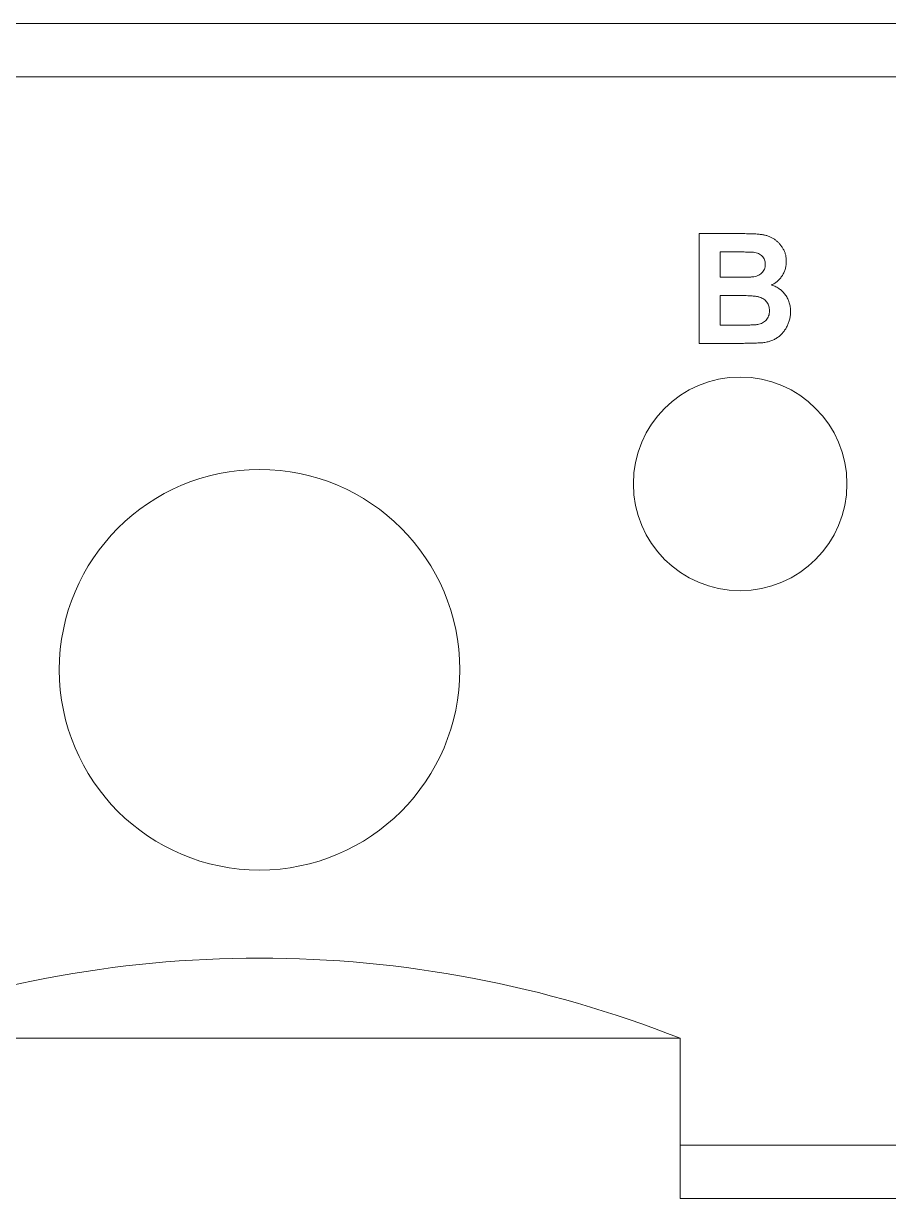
# Model space of a CAD drawing. Header units: millimetres. Extents: x -33.5 to 33.5, y -11 to 11.
# Drawn here: x -4.42 to 11.78, y -11 to 11 of the extents above; entities that cross this region are included whole.
import ezdxf

# ---------------------------------------------------------------- set-up
doc = ezdxf.new("R2010")
doc.units = ezdxf.units.MM

msp = doc.modelspace()

# ---------------------------------------------------------------- linework, layer by layer
at = {"color": 7, "linetype": 'Continuous', "lineweight": 15}
for p, q in [((-23.5, 11), (23.5, 11)), ((23.5, 10), (-23.5, 10)), ((8.232, 7.065), (9.06, 7.065)), ((8.232, 5.01), (8.232, 7.065)), ((8.627, 6.723), (8.627, 6.248)), ((8.878, 6.723), (8.627, 6.723)), ((8.627, 6.248), (8.913, 6.248)), ((8.627, 5.906), (8.627, 5.353)), ((8.979, 5.906), (8.627, 5.906)), ((8.627, 5.353), (9.031, 5.353)), ((8.928, 5.01), (8.232, 5.01)), ((7.875, -8), (-7.875, -8)), ((7.875, -8), (7.875, -11)), ((7.875, -10), (23.5, -10)), ((7.875, -11), (23.5, -11))]:
    msp.add_line(p, q, dxfattribs=at)
for centre, radius in [((9, 2.38), 2), ((0, -1.1), 3.75)]:
    msp.add_circle(centre, radius, dxfattribs=at)
msp.add_arc((0, -27.922), 21.422, 68.4314, 111.5686, dxfattribs=at)
for points, knots in [([(9.06, 7.065), (9.08, 7.065), (9.118, 7.065), (9.174, 7.064), (9.225, 7.062), (9.273, 7.061), (9.317, 7.057), (9.357, 7.054), (9.393, 7.05), (9.436, 7.043), (9.485, 7.033), (9.541, 7.014), (9.594, 6.991), (9.643, 6.96), (9.689, 6.925), (9.731, 6.885), (9.769, 6.839), (9.802, 6.788), (9.831, 6.734), (9.85, 6.675), (9.863, 6.612), (9.864, 6.57), (9.865, 6.548)], [0, 0, 0, 0, 0.054831, 0.105884, 0.153553, 0.197457, 0.237653, 0.274456, 0.307946, 0.337788, 0.393117, 0.446926, 0.500064, 0.552657, 0.605522, 0.658748, 0.713023, 0.769236, 0.826057, 0.882736, 0.940135, 1, 1, 1, 1]), ([(9.251, 6.716), (9.244, 6.716), (9.228, 6.718), (9.2, 6.719), (9.165, 6.72), (9.123, 6.721), (9.072, 6.722), (9.014, 6.722), (8.948, 6.723), (8.902, 6.723), (8.878, 6.723)], [0, 0, 0, 0, 0.054243, 0.12824, 0.222081, 0.336875, 0.472602, 0.628175, 0.803608, 1, 1, 1, 1]), ([(9.47, 6.489), (9.47, 6.504), (9.469, 6.534), (9.457, 6.575), (9.44, 6.613), (9.415, 6.645), (9.384, 6.672), (9.346, 6.693), (9.3, 6.708), (9.268, 6.713), (9.251, 6.716)], [0, 0, 0, 0, 0.13053, 0.250586, 0.366014, 0.479792, 0.596199, 0.718553, 0.852079, 1, 1, 1, 1]), ([(9.23, 6.255), (9.248, 6.258), (9.282, 6.263), (9.33, 6.278), (9.371, 6.3), (9.407, 6.327), (9.435, 6.361), (9.456, 6.399), (9.468, 6.442), (9.469, 6.473), (9.47, 6.489)], [0, 0, 0, 0, 0.14526, 0.279181, 0.403147, 0.522445, 0.638838, 0.753413, 0.872034, 1, 1, 1, 1]), ([(9.865, 6.548), (9.864, 6.524), (9.863, 6.478), (9.848, 6.409), (9.825, 6.344), (9.792, 6.282), (9.751, 6.226), (9.703, 6.176), (9.649, 6.134), (9.608, 6.113), (9.587, 6.102)], [0, 0, 0, 0, 0.127883, 0.252157, 0.376787, 0.502926, 0.628342, 0.751132, 0.874457, 1, 1, 1, 1]), ([(8.913, 6.248), (8.933, 6.248), (8.972, 6.248), (9.026, 6.249), (9.075, 6.249), (9.118, 6.25), (9.154, 6.251), (9.185, 6.253), (9.209, 6.253), (9.224, 6.255), (9.23, 6.255)], [0, 0, 0, 0, 0.19106, 0.363929, 0.517302, 0.652498, 0.76824, 0.864499, 0.941282, 1, 1, 1, 1]), ([(9.587, 6.102), (9.601, 6.098), (9.628, 6.088), (9.668, 6.071), (9.705, 6.051), (9.739, 6.029), (9.771, 6.005), (9.8, 5.977), (9.828, 5.948), (9.852, 5.916), (9.874, 5.883), (9.892, 5.847), (9.908, 5.811), (9.922, 5.773), (9.931, 5.733), (9.939, 5.692), (9.943, 5.649), (9.944, 5.621), (9.944, 5.606)], [0, 0, 0, 0, 0.067041, 0.132557, 0.19578, 0.258217, 0.318868, 0.379478, 0.440087, 0.500739, 0.561785, 0.621919, 0.682673, 0.743576, 0.805446, 0.868975, 0.933677, 1, 1, 1, 1]), ([(9.549, 5.624), (9.549, 5.639), (9.548, 5.668), (9.538, 5.71), (9.523, 5.748), (9.503, 5.782), (9.477, 5.813), (9.444, 5.839), (9.407, 5.861), (9.372, 5.875), (9.338, 5.884), (9.306, 5.89), (9.267, 5.895), (9.222, 5.899), (9.171, 5.902), (9.113, 5.905), (9.048, 5.906), (9.003, 5.906), (8.979, 5.906)], [0, 0, 0, 0, 0.06201, 0.120696, 0.176255, 0.231267, 0.286442, 0.342925, 0.401446, 0.463858, 0.500356, 0.545451, 0.598688, 0.661396, 0.732508, 0.81263, 0.901781, 1, 1, 1, 1]), ([(9.33, 5.366), (9.345, 5.369), (9.376, 5.375), (9.418, 5.394), (9.456, 5.417), (9.489, 5.447), (9.516, 5.483), (9.536, 5.525), (9.547, 5.573), (9.549, 5.606), (9.549, 5.624)], [0, 0, 0, 0, 0.128882, 0.250408, 0.369283, 0.487615, 0.607843, 0.730168, 0.85905, 1, 1, 1, 1]), ([(9.944, 5.606), (9.943, 5.583), (9.942, 5.536), (9.929, 5.467), (9.909, 5.399), (9.88, 5.333), (9.845, 5.27), (9.804, 5.213), (9.756, 5.164), (9.703, 5.12), (9.643, 5.084), (9.576, 5.056), (9.503, 5.035), (9.452, 5.028), (9.426, 5.024)], [0, 0, 0, 0, 0.081255, 0.1621349, 0.2448844, 0.3293967, 0.4136361, 0.495044, 0.5748169, 0.654649, 0.7353978, 0.8188389, 0.9066544, 1, 1, 1, 1]), ([(9.031, 5.353), (9.049, 5.353), (9.085, 5.353), (9.136, 5.354), (9.181, 5.354), (9.221, 5.356), (9.256, 5.358), (9.286, 5.359), (9.309, 5.362), (9.324, 5.365), (9.33, 5.366)], [0, 0, 0, 0, 0.188097, 0.356994, 0.509418, 0.64271, 0.759541, 0.857263, 0.937473, 1, 1, 1, 1]), ([(9.426, 5.024), (9.415, 5.024), (9.392, 5.022), (9.353, 5.019), (9.304, 5.017), (9.246, 5.015), (9.18, 5.014), (9.104, 5.012), (9.019, 5.011), (8.959, 5.011), (8.928, 5.01)], [0, 0, 0, 0, 0.061321, 0.140766, 0.238316, 0.354022, 0.487867, 0.640687, 0.810851, 1, 1, 1, 1])]:
    msp.add_open_spline(points, degree=3, knots=knots, dxfattribs=at)

doc.saveas('drawing.dxf')
